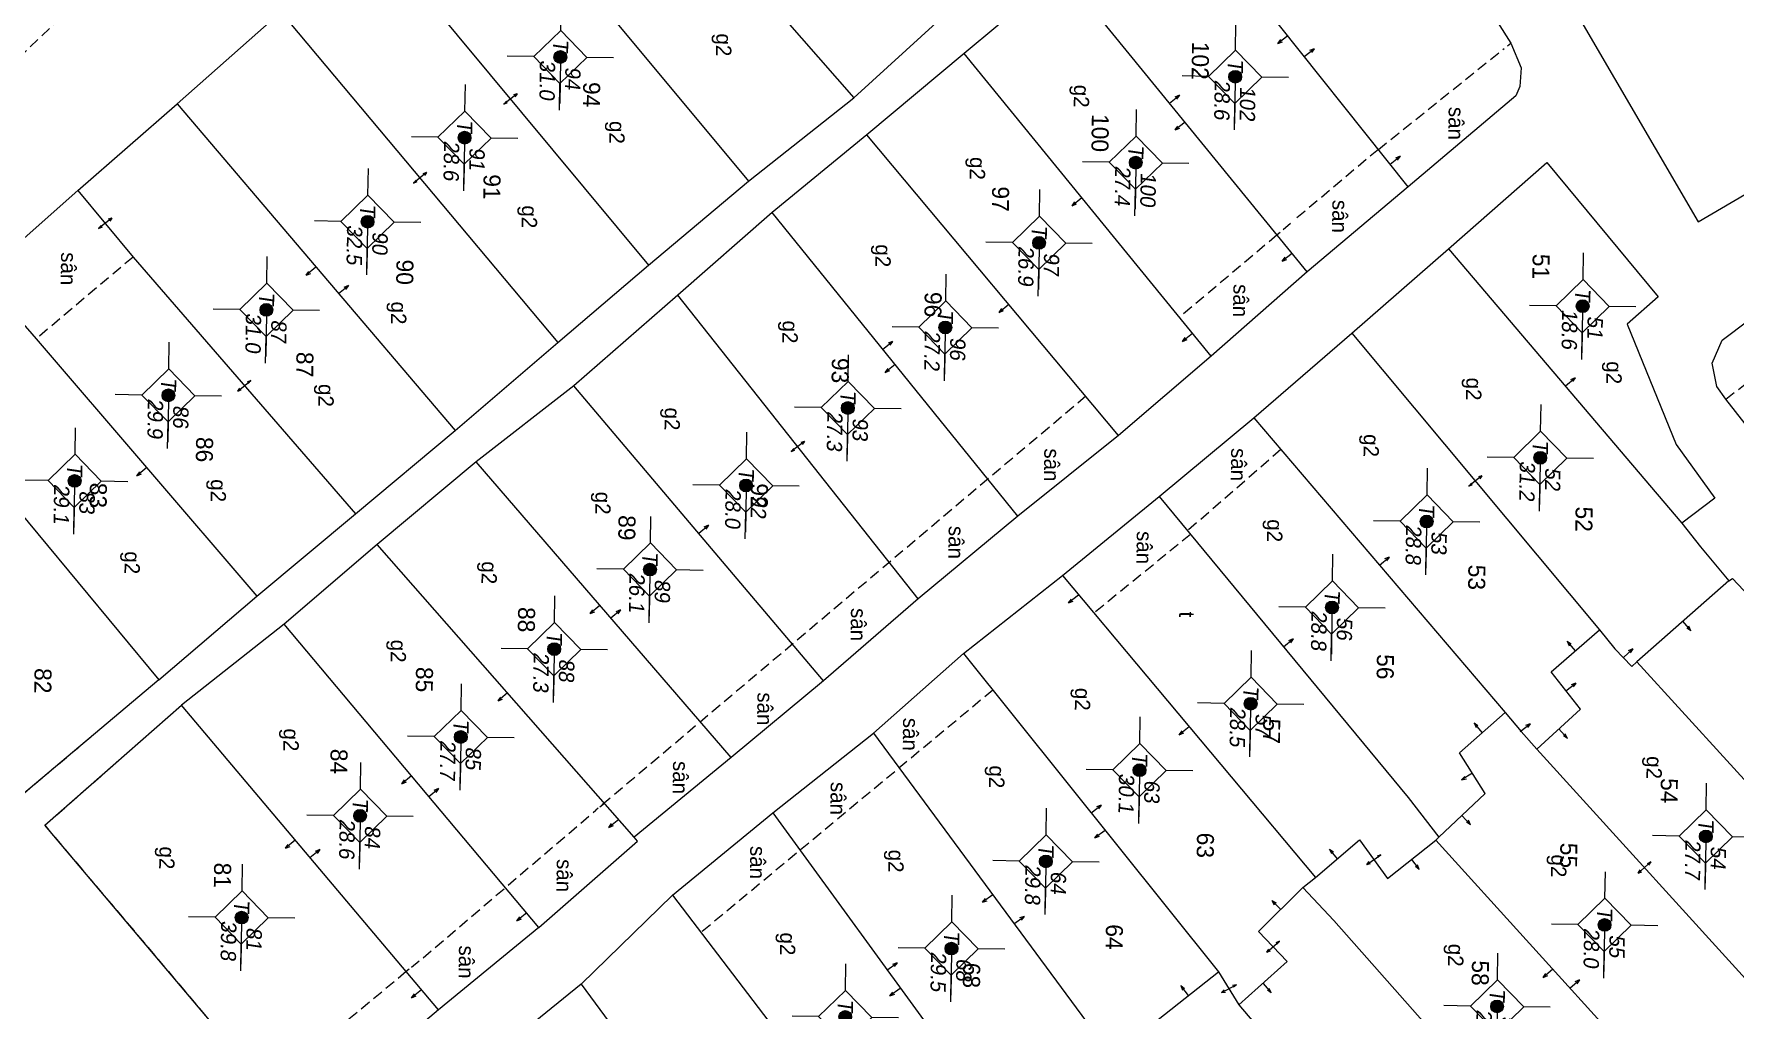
# Model space of a CAD drawing. Extents: x 601689 to 602595, y 1189742 to 1190763.
# Drawn here: x 602242 to 602281.96, y 1190212.86 to 1190235.77 of the extents above; entities that cross this region are included whole.
import ezdxf
from ezdxf.enums import TextEntityAlignment as Align

# ---------------------------------------------------------------- set-up
doc = ezdxf.new("R2010")
doc.units = 0
doc.header["$MEASUREMENT"] = 0
doc.linetypes.add('HIDDEN', pattern=[0.375, 0.25, -0.125])
for name, color, linetype in [('10', 250, 'Continuous'), ('11', 7, 'Continuous'), ('13', 7, 'Continuous'), ('14', 7, 'Continuous'), ('15', 7, 'Continuous'), ('16', 7, 'Continuous'), ('22', 7, 'Continuous'), ('53', 7, 'Continuous')]:
    doc.layers.add(name, color=color, linetype=linetype)
doc.layers.get('0').off()
doc.styles.add('TXT', font='vnshx.shx')

# ---------------------------------------------------------------- blocks, each defined once
blk = doc.blocks.new('NH3R')
at = {"layer": '16', "color": 7, "linetype": 'Continuous', "lineweight": 0}
for p, q in [((0, 0), (0.297, -0.005)), ((0.297, -0.005), (0.186, 0.031)), ((0.297, -0.005), (0.189, -0.033))]:
    blk.add_line(p, q, dxfattribs=at)
blk = doc.blocks.new('NH3')
at = {"layer": '16', "color": 7, "linetype": 'Continuous', "lineweight": 0}
for p, q in [((-0.199, -0.002), (-0.113, 0.021)), ((0.197, -0.012), (0.107, 0.015)), ((-0.199, -0.002), (0.197, -0.012)), ((-0.199, -0.002), (-0.116, -0.035)), ((0.197, -0.012), (0.104, -0.027))]:
    blk.add_line(p, q, dxfattribs=at)
blk = doc.blocks.new('*M392392392392')
at = {"layer": '13', "color": 3, "linetype": 'Continuous', "lineweight": 0}
blk.add_line((602621.124, 1189946.985), (602622.144, 1189946.985), dxfattribs=at)
at = {"layer": '13', "color": 3, "linetype": 'Continuous', "lineweight": 0, "style": 'TXT', "oblique": 7.6055}
for s, p in [('54', (602621.274, 1189947.285)), ('27.7', (602621.124, 1189946.685))]:
    blk.add_text(s, height=0.36, dxfattribs=at).set_placement(p, align=Align.MIDDLE_LEFT)
blk.add_text('T', height=0.36, dxfattribs=at).set_placement((602620.927, 1189946.985), align=Align.MIDDLE_RIGHT)
blk = doc.blocks.new('*M396396396396')
at = {"layer": '13', "color": 3, "linetype": 'Continuous', "lineweight": 0}
blk.add_line((602623.237, 1189944.637), (602624.257, 1189944.637), dxfattribs=at)
at = {"layer": '13', "color": 3, "linetype": 'Continuous', "lineweight": 0, "style": 'TXT', "oblique": 7.6055}
for s, p in [('55', (602623.387, 1189944.937)), ('28.0', (602623.237, 1189944.337))]:
    blk.add_text(s, height=0.36, dxfattribs=at).set_placement(p, align=Align.MIDDLE_LEFT)
blk.add_text('T', height=0.36, dxfattribs=at).set_placement((602623.04, 1189944.637), align=Align.MIDDLE_RIGHT)
blk = doc.blocks.new('*M398398398398')
at = {"layer": '13', "color": 3, "linetype": 'Continuous', "lineweight": 0}
blk.add_line((602608.716, 1189943.911), (602609.736, 1189943.911), dxfattribs=at)
at = {"layer": '13', "color": 3, "linetype": 'Continuous', "lineweight": 0, "style": 'TXT', "oblique": 7.6055}
for s, p in [('51', (602608.866, 1189944.211)), ('18.6', (602608.716, 1189943.611))]:
    blk.add_text(s, height=0.36, dxfattribs=at).set_placement(p, align=Align.MIDDLE_LEFT)
blk.add_text('T', height=0.36, dxfattribs=at).set_placement((602608.519, 1189943.911), align=Align.MIDDLE_RIGHT)
blk = doc.blocks.new('*M401401401401')
at = {"layer": '13', "color": 3, "linetype": 'Continuous', "lineweight": 0}
blk.add_line((602612.291, 1189942.967), (602613.311, 1189942.967), dxfattribs=at)
at = {"layer": '13', "color": 3, "linetype": 'Continuous', "lineweight": 0, "style": 'TXT', "oblique": 7.6055}
for s, p in [('52', (602612.441, 1189943.267)), ('31.2', (602612.291, 1189942.667))]:
    blk.add_text(s, height=0.36, dxfattribs=at).set_placement(p, align=Align.MIDDLE_LEFT)
blk.add_text('T', height=0.36, dxfattribs=at).set_placement((602612.094, 1189942.967), align=Align.MIDDLE_RIGHT)
blk = doc.blocks.new('*M402402402402')
at = {"layer": '13', "color": 3, "linetype": 'Continuous', "lineweight": 0}
blk.add_line((602625.187, 1189942.139), (602626.207, 1189942.139), dxfattribs=at)
at = {"layer": '13', "color": 3, "linetype": 'Continuous', "lineweight": 0, "style": 'TXT', "oblique": 7.6055}
for s, p in [('58', (602625.337, 1189942.439)), ('29.8', (602625.187, 1189941.839))]:
    blk.add_text(s, height=0.36, dxfattribs=at).set_placement(p, align=Align.MIDDLE_LEFT)
blk.add_text('T', height=0.36, dxfattribs=at).set_placement((602624.99, 1189942.139), align=Align.MIDDLE_RIGHT)
blk = doc.blocks.new('*M406406406406')
at = {"layer": '13', "color": 3, "linetype": 'Continuous', "lineweight": 0}
blk.add_line((602613.825, 1189940.319), (602614.845, 1189940.319), dxfattribs=at)
at = {"layer": '13', "color": 3, "linetype": 'Continuous', "lineweight": 0, "style": 'TXT', "oblique": 7.6055}
for s, p in [('53', (602613.975, 1189940.619)), ('28.8', (602613.825, 1189940.019))]:
    blk.add_text(s, height=0.36, dxfattribs=at).set_placement(p, align=Align.MIDDLE_LEFT)
blk.add_text('T', height=0.36, dxfattribs=at).set_placement((602613.628, 1189940.319), align=Align.MIDDLE_RIGHT)
blk = doc.blocks.new('*M413413413413')
at = {"layer": '13', "color": 3, "linetype": 'Continuous', "lineweight": 0}
blk.add_line((602615.875, 1189938.126), (602616.895, 1189938.126), dxfattribs=at)
at = {"layer": '13', "color": 3, "linetype": 'Continuous', "lineweight": 0, "style": 'TXT', "oblique": 7.6055}
for s, p in [('56', (602616.025, 1189938.426)), ('28.8', (602615.875, 1189937.826))]:
    blk.add_text(s, height=0.36, dxfattribs=at).set_placement(p, align=Align.MIDDLE_LEFT)
blk.add_text('T', height=0.36, dxfattribs=at).set_placement((602615.678, 1189938.126), align=Align.MIDDLE_RIGHT)
blk = doc.blocks.new('*M417417417417')
at = {"layer": '13', "color": 3, "linetype": 'Continuous', "lineweight": 0}
blk.add_line((602618.164, 1189936.248), (602619.184, 1189936.248), dxfattribs=at)
at = {"layer": '13', "color": 3, "linetype": 'Continuous', "lineweight": 0, "style": 'TXT', "oblique": 7.6055}
for s, p in [('57', (602618.314, 1189936.548)), ('28.5', (602618.164, 1189935.948))]:
    blk.add_text(s, height=0.36, dxfattribs=at).set_placement(p, align=Align.MIDDLE_LEFT)
blk.add_text('T', height=0.36, dxfattribs=at).set_placement((602617.967, 1189936.248), align=Align.MIDDLE_RIGHT)
blk = doc.blocks.new('*M419419419419')
at = {"layer": '13', "color": 3, "linetype": 'Continuous', "lineweight": 0}
blk.add_line((602603.447, 1189935.671), (602604.467, 1189935.671), dxfattribs=at)
at = {"layer": '13', "color": 3, "linetype": 'Continuous', "lineweight": 0, "style": 'TXT', "oblique": 7.6055}
blk.add_text('T', height=0.36, dxfattribs=at).set_placement((602603.25, 1189935.671), align=Align.MIDDLE_RIGHT)
for s, p in [('102', (602603.597, 1189935.971)), ('28.6', (602603.447, 1189935.371))]:
    blk.add_text(s, height=0.36, dxfattribs=at).set_placement(p, align=Align.MIDDLE_LEFT)
blk = doc.blocks.new('*M423423423423')
at = {"layer": '13', "color": 3, "linetype": 'Continuous', "lineweight": 0}
blk.add_line((602619.763, 1189933.659), (602620.783, 1189933.659), dxfattribs=at)
at = {"layer": '13', "color": 3, "linetype": 'Continuous', "lineweight": 0, "style": 'TXT', "oblique": 7.6055}
blk.add_text('T', height=0.36, dxfattribs=at).set_placement((602619.566, 1189933.659), align=Align.MIDDLE_RIGHT)
for s, p in [('63', (602619.913, 1189933.959)), ('30.1', (602619.763, 1189933.359))]:
    blk.add_text(s, height=0.36, dxfattribs=at).set_placement(p, align=Align.MIDDLE_LEFT)
blk = doc.blocks.new('*M424424424424')
at = {"layer": '13', "color": 3, "linetype": 'Continuous', "lineweight": 0}
blk.add_line((602605.498, 1189933.363), (602606.518, 1189933.363), dxfattribs=at)
at = {"layer": '13', "color": 3, "linetype": 'Continuous', "lineweight": 0, "style": 'TXT', "oblique": 7.6055}
for s, p in [('100', (602605.648, 1189933.663)), ('27.4', (602605.498, 1189933.063))]:
    blk.add_text(s, height=0.36, dxfattribs=at).set_placement(p, align=Align.MIDDLE_LEFT)
blk.add_text('T', height=0.36, dxfattribs=at).set_placement((602605.301, 1189933.363), align=Align.MIDDLE_RIGHT)
blk = doc.blocks.new('*M431431431431')
at = {"layer": '13', "color": 3, "linetype": 'Continuous', "lineweight": 0}
blk.add_line((602621.936, 1189931.491), (602622.956, 1189931.491), dxfattribs=at)
at = {"layer": '13', "color": 3, "linetype": 'Continuous', "lineweight": 0, "style": 'TXT', "oblique": 7.6055}
for s, p in [('64', (602622.086, 1189931.791)), ('29.8', (602621.936, 1189931.191))]:
    blk.add_text(s, height=0.36, dxfattribs=at).set_placement(p, align=Align.MIDDLE_LEFT)
blk.add_text('T', height=0.36, dxfattribs=at).set_placement((602621.739, 1189931.491), align=Align.MIDDLE_RIGHT)
blk = doc.blocks.new('*M432432432432')
at = {"layer": '13', "color": 3, "linetype": 'Continuous', "lineweight": 0}
blk.add_line((602607.414, 1189931.12), (602608.434, 1189931.12), dxfattribs=at)
at = {"layer": '13', "color": 3, "linetype": 'Continuous', "lineweight": 0, "style": 'TXT', "oblique": 7.6055}
for s, p in [('97', (602607.564, 1189931.42)), ('26.9', (602607.414, 1189930.82))]:
    blk.add_text(s, height=0.36, dxfattribs=at).set_placement(p, align=Align.MIDDLE_LEFT)
blk.add_text('T', height=0.36, dxfattribs=at).set_placement((602607.217, 1189931.12), align=Align.MIDDLE_RIGHT)
blk = doc.blocks.new('*M436436436436')
at = {"layer": '13', "color": 3, "linetype": 'Continuous', "lineweight": 0}
blk.add_line((602624.014, 1189929.303), (602625.034, 1189929.303), dxfattribs=at)
at = {"layer": '13', "color": 3, "linetype": 'Continuous', "lineweight": 0, "style": 'TXT', "oblique": 7.6055}
blk.add_text('T', height=0.36, dxfattribs=at).set_placement((602623.817, 1189929.303), align=Align.MIDDLE_RIGHT)
for s, p in [('68', (602624.164, 1189929.603)), ('29.5', (602624.014, 1189929.003))]:
    blk.add_text(s, height=0.36, dxfattribs=at).set_placement(p, align=Align.MIDDLE_LEFT)
blk = doc.blocks.new('*M438438438438')
at = {"layer": '13', "color": 3, "linetype": 'Continuous', "lineweight": 0}
blk.add_line((602609.433, 1189928.946), (602610.453, 1189928.946), dxfattribs=at)
at = {"layer": '13', "color": 3, "linetype": 'Continuous', "lineweight": 0, "style": 'TXT', "oblique": 7.6055}
for s, p in [('96', (602609.583, 1189929.246)), ('27.2', (602609.433, 1189928.646))]:
    blk.add_text(s, height=0.36, dxfattribs=at).set_placement(p, align=Align.MIDDLE_LEFT)
blk.add_text('T', height=0.36, dxfattribs=at).set_placement((602609.236, 1189928.946), align=Align.MIDDLE_RIGHT)
blk = doc.blocks.new('*M445445445445')
at = {"layer": '13', "color": 3, "linetype": 'Continuous', "lineweight": 0}
blk.add_line((602625.657, 1189926.83), (602626.677, 1189926.83), dxfattribs=at)
at = {"layer": '13', "color": 3, "linetype": 'Continuous', "lineweight": 0, "style": 'TXT', "oblique": 7.6055}
for s, p in [('69', (602625.807, 1189927.13)), ('28.6', (602625.657, 1189926.53))]:
    blk.add_text(s, height=0.36, dxfattribs=at).set_placement(p, align=Align.MIDDLE_LEFT)
blk.add_text('T', height=0.36, dxfattribs=at).set_placement((602625.46, 1189926.83), align=Align.MIDDLE_RIGHT)
blk = doc.blocks.new('*M446446446446')
at = {"layer": '13', "color": 3, "linetype": 'Continuous', "lineweight": 0}
blk.add_line((602611.358, 1189926.683), (602612.378, 1189926.683), dxfattribs=at)
at = {"layer": '13', "color": 3, "linetype": 'Continuous', "lineweight": 0, "style": 'TXT', "oblique": 7.6055}
for s, p in [('93', (602611.508, 1189926.983)), ('27.3', (602611.358, 1189926.383))]:
    blk.add_text(s, height=0.36, dxfattribs=at).set_placement(p, align=Align.MIDDLE_LEFT)
blk.add_text('T', height=0.36, dxfattribs=at).set_placement((602611.161, 1189926.683), align=Align.MIDDLE_RIGHT)
blk = doc.blocks.new('*M452452452452')
at = {"layer": '13', "color": 3, "linetype": 'Continuous', "lineweight": 0}
blk.add_line((602613.21, 1189924.32), (602614.23, 1189924.32), dxfattribs=at)
at = {"layer": '13', "color": 3, "linetype": 'Continuous', "lineweight": 0, "style": 'TXT', "oblique": 7.6055}
for s, p in [('92', (602613.36, 1189924.62)), ('28.0', (602613.21, 1189924.02))]:
    blk.add_text(s, height=0.36, dxfattribs=at).set_placement(p, align=Align.MIDDLE_LEFT)
blk.add_text('T', height=0.36, dxfattribs=at).set_placement((602613.013, 1189924.32), align=Align.MIDDLE_RIGHT)
blk = doc.blocks.new('*M461461461461')
at = {"layer": '13', "color": 3, "linetype": 'Continuous', "lineweight": 0}
blk.add_line((602615.219, 1189922.091), (602616.239, 1189922.091), dxfattribs=at)
at = {"layer": '13', "color": 3, "linetype": 'Continuous', "lineweight": 0, "style": 'TXT', "oblique": 7.6055}
blk.add_text('T', height=0.36, dxfattribs=at).set_placement((602615.022, 1189922.091), align=Align.MIDDLE_RIGHT)
for s, p in [('89', (602615.369, 1189922.391)), ('26.1', (602615.219, 1189921.791))]:
    blk.add_text(s, height=0.36, dxfattribs=at).set_placement(p, align=Align.MIDDLE_LEFT)
blk = doc.blocks.new('*M464464464464')
at = {"layer": '13', "color": 3, "linetype": 'Continuous', "lineweight": 0}
blk.add_line((602617.12, 1189919.868), (602618.14, 1189919.868), dxfattribs=at)
at = {"layer": '13', "color": 3, "linetype": 'Continuous', "lineweight": 0, "style": 'TXT', "oblique": 7.6055}
for s, p in [('88', (602617.27, 1189920.168)), ('27.3', (602617.12, 1189919.568))]:
    blk.add_text(s, height=0.36, dxfattribs=at).set_placement(p, align=Align.MIDDLE_LEFT)
blk.add_text('T', height=0.36, dxfattribs=at).set_placement((602616.923, 1189919.868), align=Align.MIDDLE_RIGHT)
blk = doc.blocks.new('*M465465465465')
at = {"layer": '13', "color": 3, "linetype": 'Continuous', "lineweight": 0}
blk.add_line((602603.214, 1189919.812), (602604.234, 1189919.812), dxfattribs=at)
at = {"layer": '13', "color": 3, "linetype": 'Continuous', "lineweight": 0, "style": 'TXT', "oblique": 7.6055}
for s, p in [('94', (602603.364, 1189920.112)), ('31.0', (602603.214, 1189919.512))]:
    blk.add_text(s, height=0.36, dxfattribs=at).set_placement(p, align=Align.MIDDLE_LEFT)
blk.add_text('T', height=0.36, dxfattribs=at).set_placement((602603.017, 1189919.812), align=Align.MIDDLE_RIGHT)
blk = doc.blocks.new('*M470470470470')
at = {"layer": '13', "color": 3, "linetype": 'Continuous', "lineweight": 0}
blk.add_line((602619.215, 1189917.705), (602620.235, 1189917.705), dxfattribs=at)
at = {"layer": '13', "color": 3, "linetype": 'Continuous', "lineweight": 0, "style": 'TXT', "oblique": 7.6055}
blk.add_text('T', height=0.36, dxfattribs=at).set_placement((602619.018, 1189917.705), align=Align.MIDDLE_RIGHT)
for s, p in [('85', (602619.365, 1189918.005)), ('27.7', (602619.215, 1189917.405))]:
    blk.add_text(s, height=0.36, dxfattribs=at).set_placement(p, align=Align.MIDDLE_LEFT)
blk = doc.blocks.new('*M471471471471')
at = {"layer": '13', "color": 3, "linetype": 'Continuous', "lineweight": 0}
blk.add_line((602605.14, 1189917.588), (602606.16, 1189917.588), dxfattribs=at)
at = {"layer": '13', "color": 3, "linetype": 'Continuous', "lineweight": 0, "style": 'TXT', "oblique": 7.6055}
for s, p in [('91', (602605.29, 1189917.888)), ('28.6', (602605.14, 1189917.288))]:
    blk.add_text(s, height=0.36, dxfattribs=at).set_placement(p, align=Align.MIDDLE_LEFT)
blk.add_text('T', height=0.36, dxfattribs=at).set_placement((602604.943, 1189917.588), align=Align.MIDDLE_RIGHT)
blk = doc.blocks.new('*M477477477477')
at = {"layer": '13', "color": 3, "linetype": 'Continuous', "lineweight": 0}
blk.add_line((602621.099, 1189915.366), (602622.119, 1189915.366), dxfattribs=at)
at = {"layer": '13', "color": 3, "linetype": 'Continuous', "lineweight": 0, "style": 'TXT', "oblique": 7.6055}
for s, p in [('84', (602621.249, 1189915.666)), ('28.6', (602621.099, 1189915.066))]:
    blk.add_text(s, height=0.36, dxfattribs=at).set_placement(p, align=Align.MIDDLE_LEFT)
blk.add_text('T', height=0.36, dxfattribs=at).set_placement((602620.902, 1189915.366), align=Align.MIDDLE_RIGHT)
blk = doc.blocks.new('*M478478478478')
at = {"layer": '13', "color": 3, "linetype": 'Continuous', "lineweight": 0}
blk.add_line((602607.148, 1189915.339), (602608.168, 1189915.339), dxfattribs=at)
at = {"layer": '13', "color": 3, "linetype": 'Continuous', "lineweight": 0, "style": 'TXT', "oblique": 7.6055}
for s, p in [('90', (602607.298, 1189915.639)), ('32.5', (602607.148, 1189915.039))]:
    blk.add_text(s, height=0.36, dxfattribs=at).set_placement(p, align=Align.MIDDLE_LEFT)
blk.add_text('T', height=0.36, dxfattribs=at).set_placement((602606.951, 1189915.339), align=Align.MIDDLE_RIGHT)
blk = doc.blocks.new('*M484484484484')
at = {"layer": '13', "color": 3, "linetype": 'Continuous', "lineweight": 0}
blk.add_line((602609.252, 1189912.992), (602610.272, 1189912.992), dxfattribs=at)
at = {"layer": '13', "color": 3, "linetype": 'Continuous', "lineweight": 0, "style": 'TXT', "oblique": 7.6055}
for s, p in [('87', (602609.402, 1189913.292)), ('31.0', (602609.252, 1189912.692))]:
    blk.add_text(s, height=0.36, dxfattribs=at).set_placement(p, align=Align.MIDDLE_LEFT)
blk.add_text('T', height=0.36, dxfattribs=at).set_placement((602609.055, 1189912.992), align=Align.MIDDLE_RIGHT)
blk = doc.blocks.new('*M485485485485')
at = {"layer": '13', "color": 3, "linetype": 'Continuous', "lineweight": 0}
blk.add_line((602623.528, 1189912.618), (602624.548, 1189912.618), dxfattribs=at)
at = {"layer": '13', "color": 3, "linetype": 'Continuous', "lineweight": 0, "style": 'TXT', "oblique": 7.6055}
for s, p in [('81', (602623.678, 1189912.918)), ('39.8', (602623.528, 1189912.318))]:
    blk.add_text(s, height=0.36, dxfattribs=at).set_placement(p, align=Align.MIDDLE_LEFT)
blk.add_text('T', height=0.36, dxfattribs=at).set_placement((602623.331, 1189912.618), align=Align.MIDDLE_RIGHT)
blk = doc.blocks.new('*M490490490490')
at = {"layer": '13', "color": 3, "linetype": 'Continuous', "lineweight": 0}
blk.add_line((602611.293, 1189910.719), (602612.313, 1189910.719), dxfattribs=at)
at = {"layer": '13', "color": 3, "linetype": 'Continuous', "lineweight": 0, "style": 'TXT', "oblique": 7.6055}
for s, p in [('86', (602611.443, 1189911.019)), ('29.9', (602611.293, 1189910.419))]:
    blk.add_text(s, height=0.36, dxfattribs=at).set_placement(p, align=Align.MIDDLE_LEFT)
blk.add_text('T', height=0.36, dxfattribs=at).set_placement((602611.096, 1189910.719), align=Align.MIDDLE_RIGHT)
blk = doc.blocks.new('*M496496496496')
at = {"layer": '13', "color": 3, "linetype": 'Continuous', "lineweight": 0}
blk.add_line((602613.334, 1189908.545), (602614.354, 1189908.545), dxfattribs=at)
at = {"layer": '13', "color": 3, "linetype": 'Continuous', "lineweight": 0, "style": 'TXT', "oblique": 7.6055}
blk.add_text('T', height=0.36, dxfattribs=at).set_placement((602613.137, 1189908.545), align=Align.MIDDLE_RIGHT)
for s, p in [('83', (602613.484, 1189908.845)), ('29.1', (602613.334, 1189908.245))]:
    blk.add_text(s, height=0.36, dxfattribs=at).set_placement(p, align=Align.MIDDLE_LEFT)
blk = doc.blocks.new('CENTRD')
at = {"layer": '11', "linetype": 'Continuous', "lineweight": 0}
h = blk.add_hatch(color=2, dxfattribs=at)
edge = h.paths.add_edge_path()
edge.add_arc((0, 0), 0.15, 0, 360)
at = {"layer": '11', "color": 2, "linetype": 'Continuous', "lineweight": 0}
for p, q in [((0, 1.25), (0, 0.625)), ((0, 0.625), (-0.625, 0)), ((0.625, 0), (0, 0.625)), ((-0.625, 0), (-1.25, 0)), ((-0.625, 0), (0, -0.625)), ((0, -0.625), (0.625, 0)), ((1.25, 0), (0.625, 0)), ((0, -0.625), (0, -1.25))]:
    blk.add_line(p, q, dxfattribs=at)
blk.add_circle((0, 0), 0.15, dxfattribs=at)
blk = doc.blocks.new('Q')
at = {"color": 7, "linetype": 'Continuous', "lineweight": 0, "style": 'TXT'}
for s, height, p in [('%%167o v%%207 th%%184ng 10 n%%168m 2001 %%174%%213n th%%184ng 5 n%%168m 2002', 0.5, (0, 5.4)), ('Ki%%211m tra th%%184ng      n%%168m', 0.5, (21, 5.4)), ('C%%172 quan %%174o v%%207: X%%221 nghi%%214p PTCN Tr%%190c %%174%%222a - B%%182n %%174%%229 ', 0.5, (0, 4.4)), ('C%%172 quan ki%%211m tra: C%%171ng ty XNK v%%181 t%%173 v%%202n d%%222ch v%%244 %%167o %%174%%185c B%%182n %%174%%229', 0.499998, (21, 4.4))]:
    blk.add_text(s, height=height, dxfattribs=at).set_placement(p)

msp = doc.modelspace()

# ---------------------------------------------------------------- linework, layer by layer
at = {"layer": '10', "color": 7, "linetype": 'Continuous', "lineweight": 0}
for p, q in [((602254.574, 1190241.917), (602261.259, 1190234.275)), ((602252.329, 1190240.087), (602258.783, 1190232.318)), ((602274.281, 1190232.185), (602268.629, 1190239.283)), ((602249.952, 1190238.139), (602256.436, 1190230.35)), ((602266.161, 1190237.237), (602263.854, 1190235.319)), ((602271.914, 1190230.188), (602266.161, 1190237.237)), ((602245.367, 1190234.132), (602247.796, 1190236.289)), ((602247.796, 1190236.289), (602254.31, 1190228.529)), ((602261.259, 1190234.275), (602263.285, 1190236.116)), ((602263.854, 1190235.319), (602261.568, 1190233.41)), ((602269.657, 1190228.209), (602263.854, 1190235.319)), ((602243.029, 1190232.104), (602245.367, 1190234.132)), ((602245.367, 1190234.132), (602251.892, 1190226.462)), ((602258.783, 1190232.318), (602261.259, 1190234.275)), ((602261.568, 1190233.41), (602259.343, 1190231.58)), ((602267.481, 1190226.349), (602261.568, 1190233.41)), ((602256.436, 1190230.35), (602258.783, 1190232.318)), ((602274.281, 1190232.185), (602271.914, 1190230.188)), ((602259.343, 1190231.58), (602257.126, 1190229.64)), ((602265.115, 1190224.451), (602259.343, 1190231.58)), ((602272.964, 1190228.753), (602275.231, 1190230.732)), ((602275.231, 1190230.732), (602280.713, 1190224.287)), ((602254.31, 1190228.529), (602256.436, 1190230.35)), ((602271.914, 1190230.188), (602269.657, 1190228.209)), ((602257.126, 1190229.64), (602254.686, 1190227.514)), ((602262.769, 1190222.513), (602257.126, 1190229.64)), ((602270.657, 1190226.765), (602272.964, 1190228.753)), ((602272.964, 1190228.753), (602278.779, 1190221.783)), ((602251.892, 1190226.462), (602254.31, 1190228.529)), ((602269.657, 1190228.209), (602267.481, 1190226.349)), ((602238.96, 1190227.81), (602244.931, 1190220.607)), ((602254.686, 1190227.514), (602252.392, 1190225.726)), ((602260.551, 1190220.584), (602254.686, 1190227.514)), ((602268.431, 1190224.916), (602270.657, 1190226.765)), ((602270.657, 1190226.765), (602276.562, 1190219.844)), ((602249.555, 1190224.505), (602251.892, 1190226.462)), ((602267.481, 1190226.349), (602265.115, 1190224.451)), ((602252.392, 1190225.726), (602250.065, 1190223.787)), ((602258.377, 1190218.783), (602252.392, 1190225.726)), ((602266.166, 1190223.056), (602268.431, 1190224.916)), ((602247.238, 1190222.576), (602249.555, 1190224.505)), ((602265.115, 1190224.451), (602262.769, 1190222.513)), ((602250.065, 1190223.787), (602247.879, 1190221.917)), ((602256.102, 1190216.914), (602250.065, 1190223.787)), ((602263.841, 1190221.228), (602266.166, 1190223.056)), ((602266.166, 1190223.056), (602272.109, 1190215.964)), ((602281.815, 1190222.932), (602279.659, 1190221.031)), ((602244.931, 1190220.607), (602247.238, 1190222.576)), ((602262.769, 1190222.513), (602260.551, 1190220.584)), ((602247.879, 1190221.917), (602245.463, 1190220.011)), ((602253.862, 1190214.795), (602247.879, 1190221.917)), ((602261.725, 1190219.357), (602263.841, 1190221.228)), ((602263.841, 1190221.228), (602269.828, 1190213.756)), ((602285.246, 1190214.904), (602279.659, 1190221.031)), ((602260.551, 1190220.584), (602258.377, 1190218.783)), ((602251.505, 1190212.857), (602245.463, 1190220.011)), ((602259.359, 1190217.49), (602261.725, 1190219.357)), ((602258.377, 1190218.783), (602256.102, 1190216.914)), ((602282.867, 1190212.857), (602277.311, 1190218.983)), ((602257.003, 1190215.552), (602259.359, 1190217.49)), ((602259.359, 1190217.49), (602264.709, 1190210.136)), ((602274.932, 1190216.845), (602275.003, 1190216.915)), ((602280.418, 1190210.8), (602274.932, 1190216.845)), ((602271.806, 1190215.729), (602272.109, 1190215.964)), ((602254.853, 1190213.462), (602257.003, 1190215.552)), ((602257.003, 1190215.552), (602262.867, 1190207.861)), ((602253.862, 1190214.795), (602251.505, 1190212.857)), ((602269.828, 1190213.756), (602270.308, 1190212.979)), ((602270.308, 1190212.979), (602275.485, 1190206.867))]:
    msp.add_line(p, q, dxfattribs=at)
for points in [[(602274.568, 1190250.162), (602271.153, 1190248.4), (602272.17, 1190246.656), (602281.1, 1190231.362), (602284.387, 1190233.287)], [(602272.381, 1190242.362), (602276.698, 1190235.563), (602276.94, 1190234.979), (602276.904, 1190234.54), (602276.811, 1190234.321), (602274.281, 1190232.185)], [(602275.231, 1190230.732), (602277.54, 1190232.761), (602280.156, 1190229.605), (602279.428, 1190228.964), (602280.579, 1190226.139), (602281.492, 1190224.876), (602280.713, 1190224.287)], [(602240.761, 1190230.095), (602240.772, 1190230.105), (602243.029, 1190232.104)], [(602243.029, 1190232.104), (602244.327, 1190230.536), (602249.555, 1190224.505)], [(602287.306, 1190220.106), (602281.744, 1190227.203), (602281.538, 1190227.496), (602281.425, 1190228.047), (602281.663, 1190228.584), (602284.957, 1190231.069)], [(602240.761, 1190230.095), (602242.051, 1190228.617), (602247.238, 1190222.576)], [(602244.931, 1190220.607), (602241.714, 1190217.902), (602235.772, 1190225.044), (602238.96, 1190227.81)], [(602268.431, 1190224.916), (602274.285, 1190217.845), (602275.003, 1190216.915)], [(602280.713, 1190224.287), (602281.156, 1190223.731), (602281.815, 1190222.932)], [(602281.815, 1190222.932), (602281.906, 1190222.991), (602287.594, 1190216.953), (602288.085, 1190216.375), (602285.767, 1190214.307), (602285.246, 1190214.904)], [(602277.311, 1190218.983), (602278.334, 1190219.919), (602277.645, 1190220.798), (602278.779, 1190221.783)], [(602278.779, 1190221.783), (602279.143, 1190221.339), (602279.537, 1190220.923), (602279.659, 1190221.031)], [(602251.505, 1190212.857), (602248.248, 1190210.101), (602242.254, 1190217.194), (602245.463, 1190220.011)], [(602275.003, 1190216.915), (602276.097, 1190217.94), (602275.49, 1190218.898), (602276.562, 1190219.844)], [(602276.562, 1190219.844), (602276.936, 1190219.399), (602277.311, 1190218.983)], [(602261.725, 1190219.357), (602267.321, 1190211.77), (602267.753, 1190211.114)], [(602253.862, 1190214.795), (602256.18, 1190216.823), (602256.102, 1190216.914)], [(602272.109, 1190215.964), (602273.142, 1190216.85), (602273.798, 1190215.942), (602274.932, 1190216.845)], [(602270.308, 1190212.979), (602271.442, 1190213.994), (602270.772, 1190214.703), (602271.806, 1190215.729)], [(602271.806, 1190215.729), (602272.535, 1190214.959), (602278.562, 1190208.146)], [(602267.753, 1190211.114), (602268.965, 1190211.997), (602268.413, 1190212.635), (602269.828, 1190213.756)], [(602254.853, 1190213.462), (602252.487, 1190211.544), (602252.526, 1190211.483)], [(602254.853, 1190213.462), (602260.863, 1190205.318), (602262.631, 1190203.024)]]:
    msp.add_lwpolyline(points, dxfattribs=at)
at = {"layer": '14', "color": 6, "linetype": 'HIDDEN', "lineweight": 0}
for p, q in [((602276.617, 1190235.494), (602276.698, 1190235.563)), ((602273.584, 1190233.066), (602276.536, 1190235.435)), ((602273.584, 1190233.066), (602271.631, 1190231.422)), ((602271.519, 1190231.323), (602271.347, 1190231.176)), ((602271.206, 1190231.058), (602268.909, 1190229.119)), ((602271.276, 1190231.117), (602271.206, 1190231.058)), ((602244.327, 1190230.536), (602242.051, 1190228.617)), ((602281.744, 1190227.203), (602285.634, 1190230.159)), ((602266.714, 1190227.269), (602255.2, 1190217.547)), ((602271.296, 1190226.016), (602269.1, 1190224.106)), ((602269.169, 1190224.025), (602266.904, 1190222.176)), ((602264.529, 1190220.369), (602257.67, 1190214.673)), ((602251.142, 1190214.081), (602255.2, 1190217.547)), ((602255.291, 1190217.626), (602255.402, 1190217.714)), ((602251.051, 1190214.003), (602250.869, 1190213.855)), ((602250.747, 1190213.757), (602247.582, 1190211.131)), ((602250.818, 1190213.816), (602250.747, 1190213.757))]:
    msp.add_line(p, q, dxfattribs=at)
at = {"layer": '22', "color": 7, "linetype": 'HIDDEN', "lineweight": 0}
for p, q in [((602239.727, 1190233.419), (602259.645, 1190252.157)), ((602242.254, 1190217.194), (602243.955, 1190218.69))]:
    msp.add_line(p, q, dxfattribs=at)
for points in [[(602235.772, 1190225.044), (602241.714, 1190217.902), (602243.403, 1190219.328)], [(602242.254, 1190217.194), (602248.248, 1190210.101), (602249.795, 1190211.411)]]:
    msp.add_lwpolyline(points, dxfattribs=at)

# ---------------------------------------------------------------- block references
at = {"color": 7, "linetype": 'Continuous', "lineweight": 0, "rotation": 269.1680420500809}
msp.add_blockref('Q', (602277.336, 1190261.013), dxfattribs=at)
at = {"layer": '11', "color": 2, "linetype": 'Continuous', "lineweight": 0, "rotation": 269.1680420500809}
for p in [(602254.367, 1190235.235), (602270.221, 1190234.772), (602252.116, 1190233.341), (602267.884, 1190232.754), (602249.838, 1190231.366), (602265.613, 1190230.871), (602247.461, 1190229.297), (602278.384, 1190229.384), (602263.41, 1190228.884), (602245.158, 1190227.289), (602261.12, 1190226.992), (602277.388, 1190225.823), (602242.955, 1190225.28), (602258.73, 1190225.174), (602274.718, 1190224.327), (602256.472, 1190223.198), (602272.496, 1190222.309), (602254.222, 1190221.33), (602270.585, 1190220.048), (602252.028, 1190219.266), (602267.973, 1190218.487), (602249.662, 1190217.416), (602281.278, 1190216.932), (602265.773, 1190216.345), (602246.879, 1190215.027), (602278.899, 1190214.854), (602263.555, 1190214.299), (602261.059, 1190212.692), (602276.373, 1190212.94)]:
    msp.add_blockref('CENTRD', p, dxfattribs=at)
at = {"layer": '13', "color": 3, "linetype": 'Continuous', "lineweight": 0, "rotation": 269.1680420500809}
for name in ['*M465465465465', '*M419419419419', '*M471471471471', '*M424424424424', '*M478478478478', '*M432432432432', '*M484484484484', '*M398398398398', '*M438438438438', '*M490490490490', '*M446446446446', '*M401401401401', '*M496496496496', '*M452452452452', '*M406406406406', '*M461461461461', '*M413413413413', '*M464464464464', '*M417417417417', '*M470470470470', '*M423423423423', '*M477477477477', '*M392392392392', '*M431431431431', '*M485485485485', '*M396396396396', '*M436436436436', '*M402402402402', '*M445445445445']:
    msp.add_blockref(name, (-578790.27, 1810052.359), dxfattribs=at)
at = {"layer": '16', "color": 7, "linetype": 'Continuous', "lineweight": 0}
for name, p, rotation in [('NH3R', (602271.46, 1190235.735), 218.5365554094121), ('NH3R', (602271.844, 1190235.249), 38.5365554094122), ('NH3', (602253.199, 1190234.245), 219.7766582698573), ('NH3R', (602268.678, 1190234.153), 39.2180687688433), ('NH3R', (602269.042, 1190233.708), 219.2180687688432), ('NH3R', (602273.859, 1190232.722), 38.5365554094122), ('NH3R', (602266.618, 1190231.931), 219.9370964555376), ('NH3R', (602248.624, 1190230.298), 220.3913645456294), ('NH3R', (602271.56, 1190230.623), 218.5365554094121), ('NH3R', (602249.156, 1190229.68), 40.39136454562953), ('NH3R', (602264.903, 1190229.424), 219.9370964555376), ('NH3R', (602269.214, 1190228.745), 219.9370964555376), ('NH3', (602246.936, 1190227.52), 40.91097018057677), ('NH3R', (602244.649, 1190225.592), 220.6461946849244), ('NH3R', (602257.619, 1190224.053), 40.23971705319833), ('NH3R', (602273.609, 1190223.304), 40.46698758532497), ('NH3R', (602266.539, 1190222.601), 219.9370964555376), ('NH3R', (602253.128, 1190220.305), 221.2890178118141), ('NH3R', (602277.99, 1190220.354), 38.0324400149125), ('NH3R', (602269.138, 1190219.506), 219.9660358067403), ('NH3R', (602276.025, 1190219.371), 131.3829000737754), ('NH3R', (602276.916, 1190219.399), 38.0324400149125), ('NH3R', (602277.827, 1190219.457), 312.4687263086402), ('NH3R', (602250.871, 1190218.356), 220.0224093029586), ('NH3R', (602251.274, 1190217.87), 40.02240930295868), ('NH3R', (602266.839, 1190217.487), 38.6972848438823), ('NH3R', (602272.625, 1190216.408), 130.6373096676462), ('NH3', (602273.475, 1190216.395), 35.88404667486772), ('NH3R', (602271.289, 1190215.216), 134.7708194917125), ('NH3', (602271.107, 1190214.349), 43.38451468256105), ('NH3R', (602262.039, 1190213.792), 36.10304001902515), ('NH3R', (602262.353, 1190213.359), 216.1030400190251)]:
    msp.add_blockref(name, p, dxfattribs=dict(at, rotation=rotation))
for name, p, xscale, yscale, rotation in [('NH3', (602251.073, 1190232.393), 0.9999971913065756, 0.9999971913065756, 219.9936443566313), ('NH3', (602243.679, 1190231.326), 0.999998341174506, 0.999998341174506, 219.6349145322455), ('NH3R', (602261.939, 1190228.374), 0.9999979606500732, 0.9999979606500732, 38.99096688655238), ('NH3R', (602262.233, 1190228.011), 0.9999979606500732, 0.9999979606500732, 218.9909668865524), ('NH3R', (602277.978, 1190227.514), 0.9999981211995912, 0.9999981211995912, 40.38152583510501), ('NH3', (602259.947, 1190226.082), 1.000001097931298, 1.000001097931298, 218.3659151689901), ('NH3', (602275.867, 1190225.274), 0.9999977222326912, 0.9999977222326912, 219.8330316688327), ('NH3R', (602255.296, 1190222.355), 0.9999988628950937, 0.9999988628950937, 220.7692322364693), ('NH3R', (602255.551, 1190222.062), 0.9999988628950937, 0.9999988628950937, 40.76923223646942), ('NH3R', (602280.732, 1190221.987), 0.9999989465091408, 0.9999989465091408, 311.3927171202868), ('NH3R', (602271.353, 1190221.385), 0.999998160545495, 0.999998160545495, 39.61598828464149), ('NH3R', (602278.213, 1190221.291), 0.9999976049430276, 0.9999976049430276, 130.977286504521), ('NH3R', (602279.34, 1190221.136), 0.9999989865814306, 0.9999989865814306, 43.50677541473976), ('NH3R', (602275.792, 1190218.414), 0.999998612616698, 0.999998612616698, 212.3384115652805), ('NH3R', (602255.737, 1190217.329), 0.9999989442106224, 0.9999989442106224, 220.1831689274382), ('NH3R', (602275.549, 1190217.427), 1.000001255119278, 1.000001255119278, 313.1292276462618), ('NH3R', (602248.14, 1190216.843), 0.9999989442106224, 0.9999989442106224, 220.1831689274382), ('NH3R', (602267.164, 1190217.072), 0.9999987024324314, 0.9999987024324314, 216.4178728912441), ('NH3R', (602248.484, 1190216.438), 0.999998944210622, 0.999998944210622, 40.18316892743828), ('NH3R', (602274.365, 1190216.394), 0.9999981991975041, 0.9999981991975041, 308.6116076222743), ('NH3', (602279.833, 1190216.208), 1.000001182390839, 1.000001182390839, 42.35585694659472), ('NH3R', (602264.523, 1190215.558), 0.9999987024324314, 0.9999987024324314, 216.4178728912441), ('NH3R', (602253.577, 1190215.138), 0.9999989442106224, 0.9999989442106224, 220.1831689274382), ('NH3R', (602265.024, 1190214.882), 0.9999987024324312, 0.9999987024324312, 36.41787289124419), ('NH3R', (602277.68, 1190213.818), 1.000002156190386, 1.000002156190386, 222.2329759709197), ('NH3R', (602278.084, 1190213.372), 0.9999981056845758, 0.9999981056845758, 41.49697273559121), ('NH3R', (602251.102, 1190213.333), 0.9999989442106224, 0.9999989442106224, 220.1831689274382), ('NH3R', (602269.121, 1190213.195), 1.000003173866659, 1.000003173866659, 128.3740812993853), ('NH3', (602270.074, 1190213.363), 0.9999989027071768, 0.9999989027071768, 29.15791222887827), ('NH3R', (602270.875, 1190213.481), 0.9999968779701536, 0.9999968779701536, 311.8172447576086)]:
    msp.add_blockref(name, p, dxfattribs=dict(at, xscale=xscale, yscale=yscale, rotation=rotation))

# ---------------------------------------------------------------- texts
at = {"layer": '15', "color": 7, "linetype": 'Continuous', "lineweight": 0, "style": 'TXT'}
for s, p in [('g2', (602258.026, 1190235.522)), ('g2', (602266.431, 1190234.317)), ('s%%169n', (602275.232, 1190233.678)), ('g2', (602255.518, 1190233.466)), ('g2', (602263.987, 1190232.62)), ('g2', (602253.461, 1190231.484)), ('s%%169n', (602272.501, 1190231.495)), ('g2', (602261.769, 1190230.57)), ('s%%169n', (602242.633, 1190230.265)), ('s%%169n', (602270.175, 1190229.517)), ('g2', (602250.39, 1190229.226)), ('g2', (602259.585, 1190228.78)), ('g2', (602278.942, 1190227.824)), ('g2', (602248.683, 1190227.29)), ('g2', (602275.647, 1190227.44)), ('g2', (602256.816, 1190226.737)), ('g2', (602273.238, 1190226.113)), ('s%%169n', (602265.732, 1190225.658)), ('s%%169n', (602270.122, 1190225.667)), ('g2', (602246.152, 1190225.054)), ('g2', (602255.189, 1190224.76)), ('g2', (602270.971, 1190224.114)), ('s%%169n', (602263.486, 1190223.838)), ('s%%169n', (602267.905, 1190223.717)), ('g2', (602244.129, 1190223.361)), ('g2', (602252.516, 1190223.126)), ('s%%169n', (602261.19, 1190221.909)), ('t', (602268.904, 1190222.148)), ('g2', (602250.381, 1190221.285)), ('g2', (602266.456, 1190220.155)), ('s%%169n', (602258.993, 1190219.929)), ('s%%169n', (602262.415, 1190219.332)), ('g2', (602247.862, 1190219.201)), ('g2', (602279.885, 1190218.551)), ('s%%169n', (602257.01, 1190218.317)), ('g2', (602264.441, 1190218.333)), ('s%%169n', (602260.714, 1190217.826)), ('g2', (602244.944, 1190216.43)), ('s%%169n', (602254.279, 1190216.014)), ('s%%169n', (602258.823, 1190216.322)), ('g2', (602262.073, 1190216.355)), ('g2', (602277.643, 1190216.242)), ('s%%169n', (602251.981, 1190213.985)), ('g2', (602259.527, 1190214.41)), ('g2', (602275.224, 1190214.145))]:
    msp.add_text(s, height=0.36, rotation=269.2144, dxfattribs=at).set_placement(p, align=Align.CENTER)
at = {"layer": '53', "color": 200, "linetype": 'Continuous', "lineweight": 0, "style": 'TXT'}
for s, p in [('102', (602269.408, 1190235.593)), ('94', (602255.104, 1190234.648)), ('100', (602267.054, 1190233.895)), ('91', (602252.764, 1190232.481)), ('97', (602264.711, 1190232.197)), ('90', (602250.717, 1190230.479)), ('51', (602277.41, 1190230.613)), ('96', (602263.127, 1190229.718)), ('87', (602248.367, 1190228.31)), ('93', (602260.946, 1190228.168)), ('86', (602246.01, 1190226.313)), ('83', (602243.515, 1190225.238)), ('92', (602259.046, 1190225.224)), ('89', (602255.934, 1190224.477)), ('52', (602278.419, 1190224.679)), ('53', (602275.9, 1190223.313)), ('88', (602253.575, 1190222.319)), ('56', (602273.751, 1190221.212)), ('82', (602242.215, 1190220.885)), ('85', (602251.176, 1190220.912)), ('57', (602271.08, 1190219.699)), ('84', (602249.169, 1190218.989)), ('54', (602280.421, 1190218.301)), ('63', (602269.524, 1190217.02)), ('55', (602278.06, 1190216.783)), ('81', (602246.433, 1190216.316)), ('64', (602267.384, 1190214.869)), ('68', (602264.032, 1190213.965)), ('58', (602275.983, 1190214.021))]:
    msp.add_text(s, height=0.4, rotation=269.2144, dxfattribs=at).set_placement(p, align=Align.MIDDLE_LEFT)

doc.saveas('drawing.dxf')
